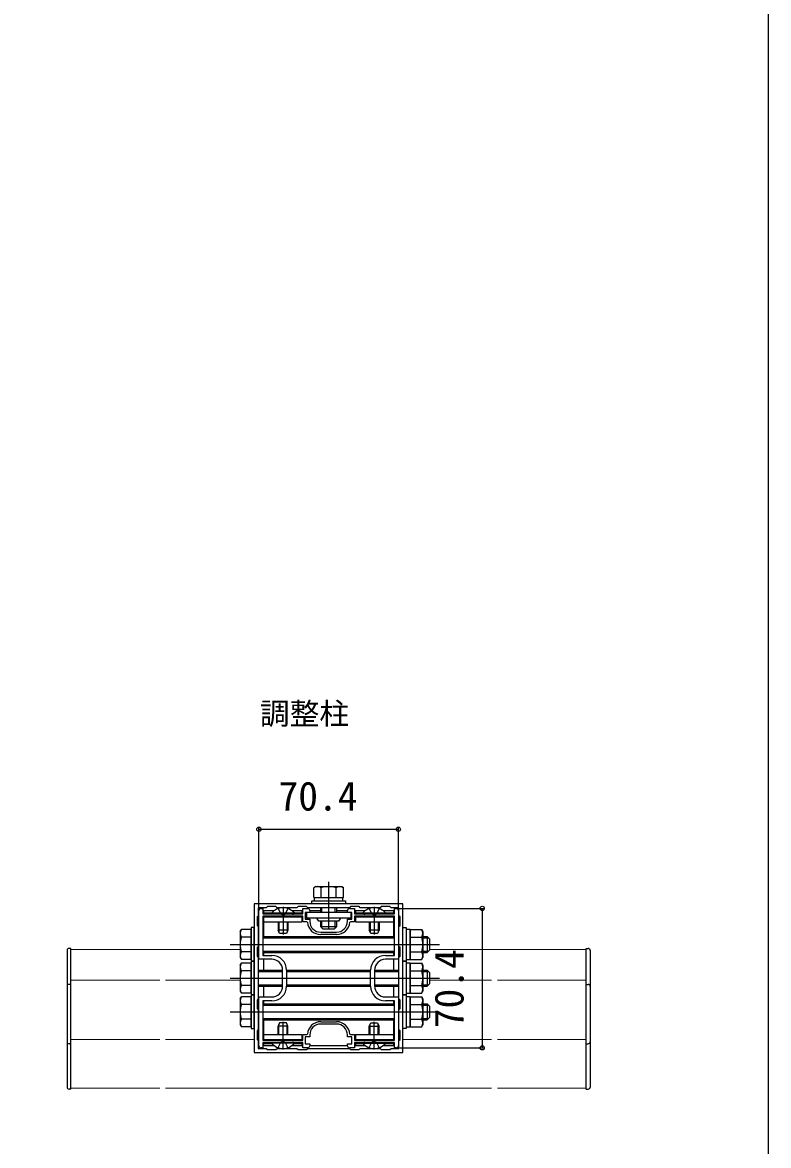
# Model space of a CAD drawing. Units: millimetres, scale not verified. Extents: x -875 to 875, y -1305 to 1298.
# Drawn here: x 499 to 875, y -732 to -165 of the extents above; entities that cross this region are included whole.
import ezdxf
from ezdxf.enums import TextEntityAlignment as Align

# ---------------------------------------------------------------- set-up
doc = ezdxf.new("R2010")
doc.units = ezdxf.units.MM
doc.header["$LTSCALE"] = 8
for name, color, linetype in [('0-1_USER1', 3, 'Continuous'), ('0-2_YKK_11', 7, 'Continuous'), ('0-3_YKK_11E', 7, 'Continuous'), ('0-5_YKK_13', 4, 'Continuous'), ('0-6_YKK_D', 6, 'Continuous'), ('0-7_YKK_ZWAK', 7, 'Continuous')]:
    doc.layers.add(name, color=color, linetype=linetype)
doc.layers.add('0-4_YKK_12', color=2, linetype='Continuous', lineweight=18)
doc.styles.add('ＭＳ ゴシック', font='')
doc.styles.get('ＭＳ ゴシック').set_extended_font_data('MS Gothic')

msp = doc.modelspace()

# ---------------------------------------------------------------- linework, layer by layer
at = {"layer": '0-2_YKK_11'}
for p, q in [((649, -623.993), (657, -623.993)), ((657, -625.193), (649, -625.193)), ((629.8, -651.193), (629.8, -643.193)), ((631.8, -643.193), (631.8, -651.193)), ((674.2, -651.193), (674.2, -643.193)), ((676.2, -643.193), (676.2, -651.193)), ((649, -669.193), (657, -669.193)), ((657, -670.393), (649, -670.393))]:
    msp.add_line(p, q, dxfattribs=at)
for points in [[(618.8, -611.993), (619.8, -611.993), (619.8, -614.693), (629.48, -614.693), (629.74, -614.843), (630.26, -614.843), (630.52, -614.693), (634.48, -614.693), (634.74, -614.843), (635.26, -614.843), (635.52, -614.693), (640, -614.693), (640, -611.993), (642.5, -611.993)], [(663.5, -611.993), (666, -611.993), (666, -614.693), (670.48, -614.693), (670.74, -614.843), (671.26, -614.843), (671.52, -614.693), (675.48, -614.693), (675.74, -614.843), (676.26, -614.843), (676.52, -614.693), (686.2, -614.693), (686.2, -611.993), (687.2, -611.993)], [(624.3, -637.693), (617.8, -637.693), (617.8, -612.993)], [(642.317, -618.971), (642.018, -618.693), (640, -618.693), (640, -615.893), (619.8, -615.893), (619.8, -635.693), (624.3, -635.693)], [(643.5, -612.993), (643.5, -613.993), (641.2, -613.993), (641.2, -617.493), (643.5, -617.493), (643.5, -618.493)], [(662.5, -618.493), (662.5, -617.493), (664.8, -617.493), (664.8, -613.993), (662.5, -613.993), (662.5, -612.993)], [(686.2, -615.893), (666, -615.893), (666, -618.693), (663.982, -618.693), (663.683, -618.971)], [(688.2, -612.993), (688.2, -637.693), (681.7, -637.693)], [(681.7, -635.693), (686.2, -635.693), (686.2, -615.893)], [(617.8, -681.393), (617.8, -656.693), (624.3, -656.693)], [(681.7, -656.693), (688.2, -656.693), (688.2, -681.393)], [(624.3, -658.693), (619.8, -658.693), (619.8, -678.493), (640, -678.493), (640, -675.693), (642.018, -675.693), (642.317, -675.414)], [(663.683, -675.414), (663.982, -675.693), (666, -675.693), (666, -678.493), (686.2, -678.493), (686.2, -658.693), (681.7, -658.693)], [(642.5, -682.393), (640, -682.393), (640, -679.693), (635.52, -679.693), (635.26, -679.543), (634.74, -679.543), (634.48, -679.693), (630.52, -679.693), (630.26, -679.543), (629.74, -679.543), (629.48, -679.693), (619.8, -679.693), (619.8, -682.393), (618.8, -682.393)], [(643.5, -675.893), (643.5, -676.893), (641.2, -676.893), (641.2, -680.393), (643.5, -680.393), (643.5, -681.393)], [(662.5, -681.393), (662.5, -680.393), (664.8, -680.393), (664.8, -676.893), (662.5, -676.893), (662.5, -675.893)], [(687.2, -682.393), (686.2, -682.393), (686.2, -679.693), (676.52, -679.693), (676.26, -679.543), (675.74, -679.543), (675.48, -679.693), (671.52, -679.693), (671.26, -679.543), (670.74, -679.543), (670.48, -679.693), (666, -679.693), (666, -682.393), (663.5, -682.393)]]:
    msp.add_lwpolyline(points, dxfattribs=at)
for centre, radius, start, end in [((618.8, -612.993), 1, 90.00001, 179.99999), ((642.5, -612.993), 1, 0.00001, 89.99999), ((663.5, -612.993), 1, 90.00001, 179.99999), ((687.2, -612.993), 1, 0.00001, 89.99999), ((649, -618.493), 6.7, 184.09604, 270), ((649, -618.493), 5.5, 180.00001, 269.99999), ((657, -618.493), 5.5, 270.00001, 359.99999), ((657, -618.493), 6.7, 270, 355.90396), ((624.3, -643.193), 7.5, 0.00001, 89.99999), ((624.3, -643.193), 5.5, 0.00001, 89.99999), ((681.7, -643.193), 7.5, 90.00001, 179.99999), ((681.7, -643.193), 5.5, 90.00001, 179.99999), ((624.3, -651.193), 5.5, 270.00001, 359.99999), ((624.3, -651.193), 7.5, 270.00001, 359.99999), ((681.7, -651.193), 7.5, 180.00001, 269.99999), ((681.7, -651.193), 5.5, 180.00001, 269.99999), ((649, -675.893), 6.7, 90, 175.90396), ((649, -675.893), 5.5, 90.00001, 179.99999), ((657, -675.893), 6.7, 4.09604, 90), ((657, -675.893), 5.5, 0.00001, 89.99999), ((618.8, -681.393), 1, 180.00001, 269.99999), ((642.5, -681.393), 1, 270.00001, 359.99999), ((663.5, -681.393), 1, 180.00001, 269.99999), ((687.2, -681.393), 1, 270.00001, 359.99999)]:
    msp.add_arc(centre, radius, start, end, dxfattribs=at)
at = {"layer": '0-3_YKK_11E'}
msp.add_lwpolyline([(690.5, -609.693), (615.5, -609.693), (615.5, -684.693), (690.5, -684.693)], close=True, dxfattribs=at)
for points in [[(663.5, -611.693), (642.5, -611.693), (641.9, -611.093), (637.6, -611.093), (637, -611.693), (627, -611.693), (626.4, -611.093), (622.1, -611.093), (621.5, -611.693), (617.5, -611.693), (617.5, -615.693), (616.9, -616.293), (616.9, -620.593), (617.5, -621.193), (617.5, -631.193), (616.9, -631.793), (616.9, -636.093), (617.5, -636.693), (617.5, -657.693), (616.9, -658.293), (616.9, -662.593), (617.5, -663.193), (617.5, -673.193), (616.9, -673.793), (616.9, -678.093), (617.5, -678.693), (617.5, -682.693), (621.5, -682.693), (622.1, -683.293), (626.4, -683.293), (627, -682.693), (637, -682.693), (637.6, -683.293), (641.9, -683.293), (642.5, -682.693), (663.5, -682.693), (664.1, -683.293), (668.4, -683.293), (669, -682.693), (679, -682.693)], [(679, -682.693), (679.6, -683.293), (683.9, -683.293), (684.5, -682.693), (688.5, -682.693), (688.5, -678.693), (689.1, -678.093), (689.1, -673.793), (688.5, -673.193), (688.5, -663.193), (689.1, -662.593), (689.1, -658.293), (688.5, -657.693), (688.5, -636.693), (689.1, -636.093), (689.1, -631.793), (688.5, -631.193), (688.5, -621.193), (689.1, -620.593), (689.1, -616.293), (688.5, -615.693), (688.5, -611.693), (684.5, -611.693), (683.9, -611.093), (679.6, -611.093), (679, -611.693), (669, -611.693), (668.4, -611.093), (664.1, -611.093), (663.5, -611.693)]]:
    msp.add_lwpolyline(points, dxfattribs=at)
at = {"layer": '0-4_YKK_12'}
for p, q in [((523, -632.693), (523, -702.693)), ((783, -632.693), (783, -702.693)), ((523, -648.193), (567.75, -648.193)), ((570.75, -648.193), (608.4, -648.193)), ((703.9, -648.193), (735.25, -648.193)), ((738.25, -648.193), (783, -648.193)), ((523, -678.193), (567.75, -678.193)), ((570.75, -678.193), (615.5, -678.193)), ((690.5, -678.193), (735.25, -678.193)), ((738.25, -678.193), (783, -678.193)), ((523, -702.693), (567.75, -702.693)), ((570.75, -702.693), (735.25, -702.693)), ((738.25, -702.693), (783, -702.693))]:
    msp.add_line(p, q, dxfattribs=at)
for points in [[(523, -632.693), (567.75, -632.693), (570.75, -632.693), (608.4, -632.693)], [(703.9, -632.693), (735.25, -632.693), (738.25, -632.693), (783, -632.693)]]:
    msp.add_lwpolyline(points, dxfattribs=at)
at = {"layer": '0-5_YKK_13'}
for p, q in [((646.5, -600.993), (645.494, -601.573)), ((646.5, -600.993), (659.5, -600.993)), ((653, -598.493), (653, -620.993)), ((659.5, -600.993), (660.506, -601.573)), ((645.494, -606.493), (645.494, -601.573)), ((645.494, -606.493), (660.506, -606.493)), ((645.95, -608.093), (645.95, -606.493)), ((649, -606.493), (657, -606.493)), ((649.247, -606.493), (649.247, -601.573)), ((656.753, -606.493), (656.753, -601.573)), ((660.05, -606.493), (660.05, -608.093)), ((660.506, -606.493), (660.506, -601.573)), ((627.5, -612.11), (628.855, -614.828)), ((630, -611.193), (630, -625.193)), ((632.5, -612.11), (631.145, -614.828)), ((649, -613.993), (649, -611.693)), ((649.648, -613.993), (649.648, -611.693)), ((653, -609.878), (653, -621.947)), ((656.352, -613.993), (656.352, -611.693)), ((657, -611.693), (657, -613.993)), ((673.5, -612.11), (674.855, -614.828)), ((676, -611.193), (676, -625.193)), ((678.5, -612.11), (677.145, -614.828)), ((620.1, -614.193), (624.321, -614.193)), ((620.1, -615.934), (620.1, -626.193)), ((620.1, -616.193), (639.5, -616.193)), ((624.1, -614.445), (624.1, -614.693)), ((635.9, -614.445), (624.1, -614.445)), ((624.1, -614.693), (635.9, -614.693)), ((627.5, -616.093), (627.573, -615.893)), ((632.5, -616.093), (627.5, -616.093)), ((627.5, -616.093), (627.5, -616.193)), ((627.933, -616.093), (627.891, -615.893)), ((627.933, -616.093), (627.933, -616.193)), ((630, -615.436), (628.855, -614.828)), ((630, -615.436), (631.145, -614.828)), ((632.067, -616.093), (632.109, -615.893)), ((632.067, -616.093), (632.067, -616.193)), ((632.5, -616.093), (632.427, -615.893)), ((632.5, -616.093), (632.5, -616.193)), ((640, -613.193), (634.566, -613.193)), ((635.679, -614.193), (639.5, -614.193)), ((635.9, -614.445), (635.9, -614.693)), ((639.5, -613.193), (639.5, -614.193)), ((639.5, -616.193), (639.5, -618.693)), ((641.8, -613.993), (641.8, -616.893)), ((664.2, -613.993), (641.8, -613.993)), ((664.2, -616.893), (641.8, -616.893)), ((649, -613.193), (643.5, -613.193)), ((662.5, -613.193), (657, -613.193)), ((664.2, -613.993), (664.2, -616.893)), ((671.434, -613.193), (666, -613.193)), ((666.5, -613.193), (666.5, -614.193)), ((666.5, -614.193), (670.321, -614.193)), ((666.5, -616.193), (666.5, -618.693)), ((666.5, -616.193), (685.9, -616.193)), ((670.1, -614.445), (670.1, -614.693)), ((681.9, -614.445), (670.1, -614.445)), ((670.1, -614.693), (681.9, -614.693)), ((673.5, -616.093), (673.573, -615.893)), ((678.5, -616.093), (673.5, -616.093)), ((673.5, -616.093), (673.5, -616.193)), ((673.933, -616.093), (673.891, -615.893)), ((673.933, -616.093), (673.933, -616.193)), ((676, -615.436), (674.855, -614.828)), ((676, -615.436), (677.145, -614.828)), ((678.067, -616.093), (678.109, -615.893)), ((678.067, -616.093), (678.067, -616.193)), ((678.5, -616.093), (678.427, -615.893)), ((678.5, -616.093), (678.5, -616.193)), ((681.679, -614.193), (685.9, -614.193)), ((681.9, -614.445), (681.9, -614.693)), ((685.9, -626.193), (685.9, -615.934)), ((608.4, -623.693), (608.981, -622.687)), ((620.1, -618.693), (639.5, -618.693)), ((627.5, -618.693), (627.5, -622.993)), ((632.5, -622.993), (627.5, -622.993)), ((628.3, -624.693), (627.5, -622.993)), ((627.933, -618.693), (627.933, -623.913)), ((632.5, -622.993), (631.7, -624.693)), ((632.067, -618.693), (632.067, -623.913)), ((632.5, -618.693), (632.5, -622.993)), ((658, -618.393), (648, -618.393)), ((649, -621.293), (649, -618.393)), ((657, -621.293), (649, -621.293)), ((650.2, -622.493), (649, -621.293)), ((649.648, -621.941), (649.648, -618.393)), ((655.8, -622.493), (650.2, -622.493)), ((655.8, -622.493), (657, -621.293)), ((656.352, -621.941), (656.352, -618.393)), ((657, -618.393), (657, -621.293)), ((666.5, -618.693), (685.9, -618.693)), ((673.5, -618.693), (673.5, -622.993)), ((678.5, -622.993), (673.5, -622.993)), ((674.3, -624.693), (673.5, -622.993)), ((673.933, -618.693), (673.933, -623.913)), ((678.5, -622.993), (677.7, -624.693)), ((678.067, -618.693), (678.067, -623.913)), ((678.5, -618.693), (678.5, -622.993)), ((692.1, -622.493), (694.1, -622.493)), ((608.4, -623.693), (608.4, -636.693)), ((613.9, -626.44), (608.981, -626.44)), ((617.5, -626.193), (617.8, -626.193)), ((617.5, -626.873), (617.8, -626.873)), ((619.8, -626.193), (686.2, -626.193)), ((619.8, -626.873), (686.2, -626.873)), ((631.7, -624.693), (628.3, -624.693)), ((677.7, -624.693), (674.3, -624.693)), ((688.2, -626.193), (688.5, -626.193)), ((688.2, -626.873), (688.5, -626.873)), ((694.1, -626.44), (700.019, -626.44)), ((700.6, -626.873), (703.38, -626.873)), ((702.7, -626.193), (702.7, -634.193)), ((521, -633.193), (521, -702.193)), ((523, -632.193), (522, -632.193)), ((523, -703.193), (523, -632.193)), ((603.4, -630.193), (708.9, -630.193)), ((613.9, -633.946), (608.981, -633.946)), ((616.9, -633.513), (617.8, -633.513)), ((616.9, -634.193), (617.8, -634.193)), ((619.8, -633.513), (686.2, -633.513)), ((619.8, -634.193), (686.2, -634.193)), ((620.1, -634.193), (620.1, -635.651)), ((685.9, -635.651), (685.9, -634.193)), ((688.2, -633.513), (689.1, -633.513)), ((688.2, -634.193), (689.1, -634.193)), ((694.1, -633.946), (700.019, -633.946)), ((700.6, -633.513), (703.38, -633.513)), ((783, -703.193), (783, -632.193)), ((783, -632.193), (784, -632.193)), ((785, -633.193), (785, -702.193)), ((608.4, -636.693), (608.981, -637.698)), ((608.4, -640.693), (608.981, -639.687)), ((613.9, -637.698), (608.981, -637.698)), ((620.1, -637.693), (620.1, -643.193)), ((685.9, -643.193), (685.9, -637.693)), ((692.1, -639.493), (694.1, -639.493)), ((608.4, -640.693), (608.4, -653.693)), ((613.9, -643.44), (608.981, -643.44)), ((617.5, -643.193), (629.8, -643.193)), ((617.5, -643.873), (629.8, -643.873)), ((631.8, -643.193), (674.2, -643.193)), ((631.8, -643.873), (674.2, -643.873)), ((676.2, -643.193), (688.5, -643.193)), ((676.2, -643.873), (688.5, -643.873)), ((694.1, -643.44), (700.019, -643.44)), ((700.6, -643.873), (703.38, -643.873)), ((702.7, -643.193), (702.7, -651.193)), ((523, -650.347), (522, -650.347)), ((603.4, -647.193), (708.9, -647.193)), ((613.9, -650.946), (608.981, -650.946)), ((617.5, -650.513), (629.8, -650.513)), ((617.5, -651.193), (629.8, -651.193)), ((620.1, -651.193), (620.1, -656.693)), ((631.8, -650.513), (674.2, -650.513)), ((631.8, -651.193), (674.2, -651.193)), ((676.2, -650.513), (688.5, -650.513)), ((676.2, -651.193), (688.5, -651.193)), ((685.9, -656.693), (685.9, -651.193)), ((694.1, -650.946), (700.019, -650.946)), ((700.6, -650.513), (703.38, -650.513)), ((783, -650.347), (784, -650.347)), ((608.4, -653.693), (608.981, -654.698)), ((608.4, -657.693), (608.981, -656.687)), ((613.9, -654.698), (608.981, -654.698)), ((692.1, -656.493), (694.1, -656.493)), ((608.4, -657.693), (608.4, -670.693)), ((613.9, -660.44), (608.981, -660.44)), ((616.9, -660.193), (617.8, -660.193)), ((616.9, -660.873), (617.8, -660.873)), ((619.8, -660.193), (686.2, -660.193)), ((619.8, -660.873), (686.2, -660.873)), ((620.1, -658.734), (620.1, -660.193)), ((685.9, -660.193), (685.9, -658.734)), ((688.2, -660.193), (689.1, -660.193)), ((688.2, -660.873), (689.1, -660.873)), ((694.1, -660.44), (700.019, -660.44)), ((700.6, -660.873), (703.38, -660.873)), ((702.7, -660.193), (702.7, -668.193)), ((603.4, -664.193), (708.9, -664.193)), ((613.9, -667.946), (608.981, -667.946)), ((617.5, -667.513), (617.8, -667.513)), ((617.5, -668.193), (617.8, -668.193)), ((619.8, -667.513), (686.2, -667.513)), ((619.8, -668.193), (686.2, -668.193)), ((620.1, -668.193), (620.1, -678.451)), ((685.9, -678.451), (685.9, -668.193)), ((688.2, -667.513), (688.5, -667.513)), ((688.2, -668.193), (688.5, -668.193)), ((694.1, -667.946), (700.019, -667.946)), ((700.6, -667.513), (703.38, -667.513)), ((608.4, -670.693), (608.981, -671.698)), ((613.9, -671.698), (608.981, -671.698)), ((628.3, -669.693), (627.5, -671.393)), ((627.5, -675.693), (627.5, -671.393)), ((632.5, -671.393), (627.5, -671.393)), ((627.933, -675.693), (627.933, -670.473)), ((631.7, -669.693), (628.3, -669.693)), ((630, -683.193), (630, -669.193)), ((632.5, -671.393), (631.7, -669.693)), ((632.067, -675.693), (632.067, -670.473)), ((632.5, -675.693), (632.5, -671.393)), ((673.5, -671.393), (674.3, -669.693)), ((673.5, -675.693), (673.5, -671.393)), ((673.5, -671.393), (678.5, -671.393)), ((673.933, -675.693), (673.933, -670.473)), ((674.3, -669.693), (677.7, -669.693)), ((676, -683.193), (676, -669.193)), ((677.7, -669.693), (678.5, -671.393)), ((678.067, -675.693), (678.067, -670.473)), ((678.5, -675.693), (678.5, -671.393)), ((523, -680.347), (522, -680.347)), ((620.1, -675.693), (639.5, -675.693)), ((620.1, -678.193), (639.5, -678.193)), ((620.1, -679.693), (620.1, -681.193)), ((620.1, -680.193), (624.321, -680.193)), ((624.1, -679.693), (635.9, -679.693)), ((624.1, -679.94), (624.1, -679.693)), ((635.9, -679.94), (624.1, -679.94)), ((627.5, -678.293), (627.5, -678.193)), ((632.5, -678.293), (627.5, -678.293)), ((627.5, -678.293), (627.573, -678.493)), ((627.5, -682.276), (628.855, -679.558)), ((627.933, -678.293), (627.891, -678.493)), ((627.933, -678.293), (627.933, -678.193)), ((630, -678.949), (628.855, -679.558)), ((630, -678.949), (631.145, -679.558)), ((632.5, -682.276), (631.145, -679.558)), ((632.067, -678.293), (632.067, -678.193)), ((632.067, -678.293), (632.109, -678.493)), ((632.5, -678.293), (632.427, -678.493)), ((632.5, -678.293), (632.5, -678.193)), ((635.679, -680.193), (639.5, -680.193)), ((635.9, -679.94), (635.9, -679.693)), ((639.5, -675.693), (639.5, -678.193)), ((639.5, -680.193), (639.5, -681.193)), ((666.5, -675.693), (666.5, -678.193)), ((666.5, -675.693), (685.9, -675.693)), ((666.5, -678.193), (685.9, -678.193)), ((666.5, -680.193), (670.321, -680.193)), ((666.5, -680.193), (666.5, -681.193)), ((681.9, -679.693), (670.1, -679.693)), ((670.1, -679.94), (670.1, -679.693)), ((670.1, -679.94), (681.9, -679.94)), ((673.5, -678.293), (673.5, -678.193)), ((673.5, -678.293), (678.5, -678.293)), ((673.5, -678.293), (673.573, -678.493)), ((673.5, -682.276), (674.855, -679.558)), ((673.933, -678.293), (673.891, -678.493)), ((673.933, -678.293), (673.933, -678.193)), ((676, -678.949), (674.855, -679.558)), ((676, -678.949), (677.145, -679.558)), ((678.5, -682.276), (677.145, -679.558)), ((678.067, -678.293), (678.067, -678.193)), ((678.067, -678.293), (678.109, -678.493)), ((678.5, -678.293), (678.427, -678.493)), ((678.5, -678.293), (678.5, -678.193)), ((681.679, -680.193), (685.9, -680.193)), ((681.9, -679.94), (681.9, -679.693)), ((685.9, -681.193), (685.9, -679.693)), ((783, -680.347), (784, -680.347)), ((620.1, -681.193), (625.434, -681.193)), ((634.566, -681.193), (640, -681.193)), ((643.5, -681.193), (662.5, -681.193)), ((666, -681.193), (671.434, -681.193)), ((680.566, -681.193), (685.9, -681.193)), ((523, -703.193), (522, -703.193)), ((783, -703.193), (784, -703.193))]:
    msp.add_line(p, q, dxfattribs=at)
for points in [[(661.5, -609.693), (644.5, -609.693), (644.5, -608.093), (661.5, -608.093)], [(615.5, -621.693), (613.9, -621.693), (613.9, -638.693), (615.5, -638.693)], [(692.1, -621.693), (692.1, -638.693), (690.5, -638.693), (690.5, -621.693)], [(615.5, -638.693), (613.9, -638.693), (613.9, -655.693), (615.5, -655.693)], [(692.1, -638.693), (692.1, -655.693), (690.5, -655.693), (690.5, -638.693)], [(615.5, -655.693), (613.9, -655.693), (613.9, -672.693), (615.5, -672.693)], [(692.1, -655.693), (692.1, -672.693), (690.5, -672.693), (690.5, -655.693)]]:
    msp.add_lwpolyline(points, close=True, dxfattribs=at)
for points in [[(625.434, -613.193), (620.1, -613.193), (620.1, -614.693)], [(659, -616.893), (658, -618.393), (648, -618.393), (647, -616.893)], [(685.9, -614.693), (685.9, -613.193), (680.566, -613.193)], [(613.9, -637.698), (613.9, -622.687), (608.981, -622.687)], [(694.1, -622.493), (694.1, -637.893), (692.1, -637.893)], [(694.1, -637.698), (694.1, -622.687), (700.019, -622.687), (700.6, -623.693), (700.6, -636.693)], [(700.6, -626.193), (702.7, -626.193), (703.9, -627.393), (703.9, -632.993)], [(700.6, -634.193), (702.7, -634.193), (703.9, -632.993)], [(613.9, -654.698), (613.9, -639.687), (608.981, -639.687)], [(694.1, -639.493), (694.1, -654.893), (692.1, -654.893)], [(694.1, -637.698), (700.019, -637.698), (700.6, -636.693)], [(694.1, -654.698), (694.1, -639.687), (700.019, -639.687), (700.6, -640.693), (700.6, -653.693)], [(700.6, -643.193), (702.7, -643.193), (703.9, -644.393), (703.9, -649.993)], [(700.6, -651.193), (702.7, -651.193), (703.9, -649.993)], [(613.9, -671.698), (613.9, -656.687), (608.981, -656.687)], [(694.1, -656.493), (694.1, -671.893), (692.1, -671.893)], [(694.1, -654.698), (700.019, -654.698), (700.6, -653.693)], [(694.1, -671.698), (694.1, -656.687), (700.019, -656.687), (700.6, -657.693), (700.6, -670.693)], [(700.6, -660.193), (702.7, -660.193), (703.9, -661.393), (703.9, -666.993)], [(700.6, -668.193), (702.7, -668.193), (703.9, -666.993)], [(694.1, -671.698), (700.019, -671.698), (700.6, -670.693)]]:
    msp.add_lwpolyline(points, dxfattribs=at)
for centre, radius, start, end in [((647.371, -604.315), 3.323, 55.61575, 124.38425), ((653, -613.412), 12.419, 72.41205, 107.58795), ((658.629, -604.315), 3.323, 55.61575, 124.38425), ((630, -619.393), 7.7, 39.98312, 140.01688), ((676, -619.393), 7.7, 39.98312, 140.01688), ((611.723, -624.564), 3.323, 145.61575, 214.38425), ((697.277, -624.564), 3.323, 325.61575, 34.38425), ((620.819, -630.193), 12.419, 162.41205, 197.58795), ((688.181, -630.193), 12.419, 342.41205, 17.58795), ((522, -633.193), 1, 90, 180), ((611.723, -635.822), 3.323, 145.61575, 214.38425), ((697.277, -635.822), 3.323, 325.61575, 34.38425), ((784, -633.193), 1, 0, 90), ((611.723, -641.564), 3.323, 145.61575, 214.38425), ((697.277, -641.564), 3.323, 325.61575, 34.38425), ((620.819, -647.193), 12.419, 162.41205, 197.58795), ((688.181, -647.193), 12.419, 342.41205, 17.58795), ((522, -651.347), 1, 90, 180), ((611.723, -652.822), 3.323, 145.61575, 214.38425), ((697.277, -652.822), 3.323, 325.61575, 34.38425), ((784, -651.347), 1, 0, 90), ((611.723, -658.564), 3.323, 145.61575, 214.38425), ((697.277, -658.564), 3.323, 325.61575, 34.38425), ((620.819, -664.193), 12.419, 162.41205, 197.58795), ((688.181, -664.193), 12.419, 342.41205, 17.58795), ((611.723, -669.822), 3.323, 145.61575, 214.38425), ((697.277, -669.822), 3.323, 325.61575, 34.38425), ((522, -679.347), 1, 180, 270), ((630, -674.993), 7.7, 219.98312, 320.01688), ((676, -674.993), 7.7, 219.98312, 320.01688), ((784, -679.347), 1, 270, 0), ((522, -702.193), 1, 180, 270), ((784, -702.193), 1, 270, 0)]:
    msp.add_arc(centre, radius, start, end, dxfattribs=at)
at = {"layer": '0-6_YKK_D'}
for p, q in [((617.8, -611.993), (617.8, -570.993)), ((617.8, -571.993), (688.2, -571.993)), ((688.2, -611.993), (688.2, -570.993)), ((688.2, -611.993), (731.5, -611.993)), ((730.5, -611.993), (730.5, -682.393)), ((688.2, -682.393), (731.5, -682.393))]:
    msp.add_line(p, q, dxfattribs=at)
for centre in [(617.8, -571.993), (688.2, -571.993), (730.5, -611.993), (730.5, -682.393)]:
    msp.add_circle(centre, 1.075, dxfattribs=at)
at = {"layer": '0-7_YKK_ZWAK'}
msp.add_lwpolyline([(-875, -1304.7), (875, -1304.7), (875, 1245.3)], dxfattribs=at)

# ---------------------------------------------------------------- texts
at = {"layer": '0-1_USER1', "style": 'ＭＳ ゴシック'}
msp.add_text('調整柱', height=11, dxfattribs=at).set_placement((618.337, -522.427), align=Align.BOTTOM_LEFT)
at = {"layer": '0-6_YKK_D', "style": 'ＭＳ ゴシック'}
msp.add_text('70.4', height=14.66, dxfattribs=at).set_placement((627.716, -566.993), align=Align.BOTTOM_LEFT)
msp.add_text('70.4', height=14.66, rotation=90, dxfattribs=at).set_placement((725.5, -672.477), align=Align.BOTTOM_LEFT)

doc.saveas('drawing.dxf')
